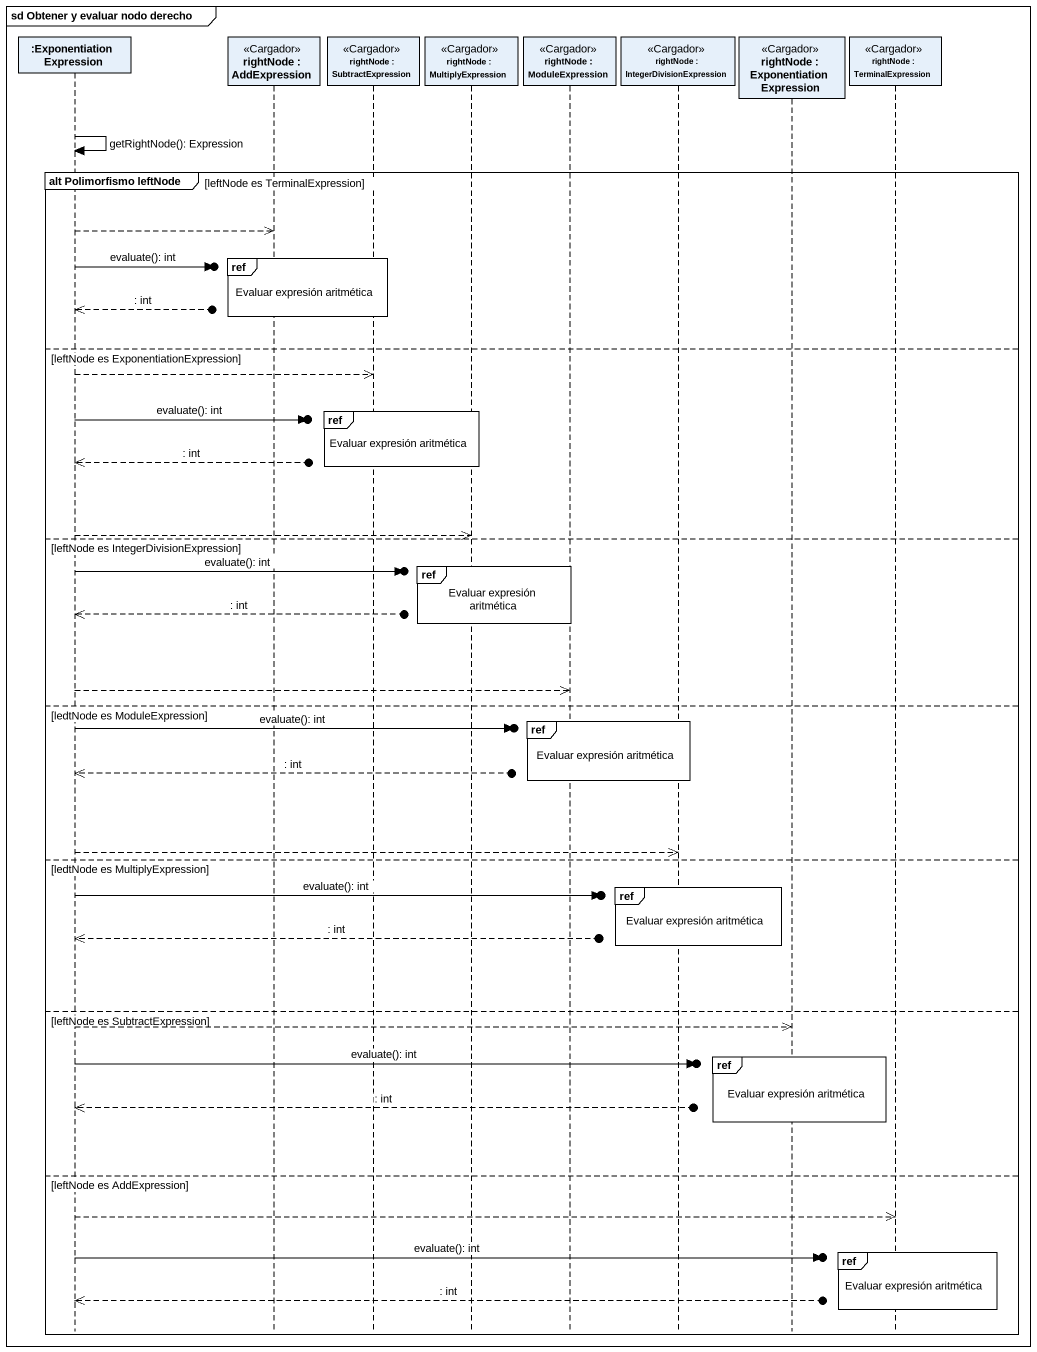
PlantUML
@startuml
mainframe sd Obtener y evaluar nodo derecho
hide footbox
participant ":ExponentiationExpression" as ExponentiationExpression
participant "rightNode : AddExpression" as rightNode <<Cargador>>
participant "rightNode : SubtractExpression" as rightNode_2 <<Cargador>>
participant "rightNode : MultiplyExpression" as rightNode_3 <<Cargador>>
participant "rightNode : ModuleExpression" as rightNode_4 <<Cargador>>
participant "rightNode : IntegerDivisionExpression" as rightNode_5 <<Cargador>>
participant "rightNode : ExponentiationExpression" as rightNode_6 <<Cargador>>
participant "rightNode : TerminalExpression" as rightNode_7 <<Cargador>>

ExponentiationExpression -> ExponentiationExpression : getRightNode(): Expression
group alt Polimorfismo leftNode [leftNode es TerminalExpression]
  ExponentiationExpression -->> rightNode
  ref over rightNode, rightNode_2 : Evaluar expresión aritmética
  ExponentiationExpression ->o] : evaluate(): int
  ExponentiationExpression <<--o] : : int
else leftNode es ExponentiationExpression
  ExponentiationExpression -->> rightNode_2
  ref over rightNode_2, rightNode_3 : Evaluar expresión aritmética
  ExponentiationExpression ->o] : evaluate(): int
  ExponentiationExpression <<--o] : : int
  ExponentiationExpression -->> rightNode_3
else leftNode es IntegerDivisionExpression
  ref over rightNode_3, rightNode_4 : Evaluar expresión aritmética
  ExponentiationExpression ->o] : evaluate(): int
  ExponentiationExpression <<--o] : : int
  ExponentiationExpression -->> rightNode_4
else ledtNode es ModuleExpression
  ref over rightNode_4, rightNode_5 : Evaluar expresión aritmética
  ExponentiationExpression ->o] : evaluate(): int
  ExponentiationExpression <<--o] : : int
  ExponentiationExpression -->> rightNode_5
else ledtNode es MultiplyExpression
  ref over rightNode_5 : Evaluar expresión aritmética
  ExponentiationExpression ->o] : evaluate(): int
  ExponentiationExpression <<--o] : : int
else leftNode es SubtractExpression
  ExponentiationExpression -->> rightNode_6
  ref over rightNode_6 : Evaluar expresión aritmética
  ExponentiationExpression ->o] : evaluate(): int
  ExponentiationExpression <<--o] : : int
else leftNode es AddExpression
  ExponentiationExpression -->> rightNode_7
  ref over rightNode_7 : Evaluar expresión aritmética
  ExponentiationExpression ->o] : evaluate(): int
  ExponentiationExpression <<--o] : : int
end
@enduml
